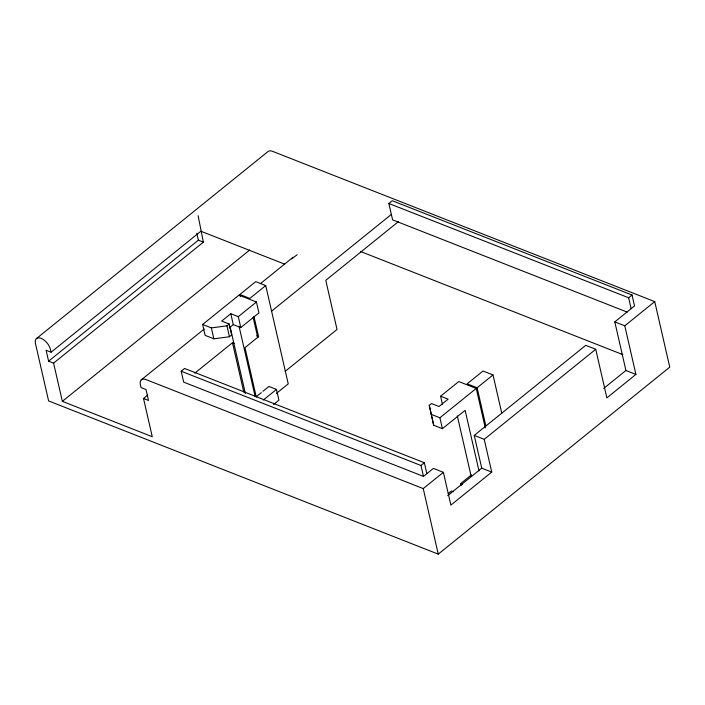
<?xml version="1.0" encoding="UTF-8"?>
<svg xmlns="http://www.w3.org/2000/svg" width="705" height="705" viewBox="0 0 705 705"><rect width="100%" height="100%" fill="white"/><g stroke="black" fill="none" stroke-linecap="round" stroke-linejoin="round"><path stroke-width="1.06" d="M291.544 258.858L297.272 254.699M36.352 338.656L267.847 151.672A10.293 5.428 51.1 0 1 272.597 151.355L654.742 301.617L669.75 367.146L438.254 554.13L48.61 400.925L35.479 343.582A10.293 5.428 51.1 0 1 41.102 338.338A10.293 5.428 51.1 0 1 50.469 349.477L51.095 352.209L200.881 231.222L284.67 264.163M48.601 361.163L198.387 240.176L203.384 242.141L53.589 363.128L48.601 361.163L46.098 350.244L51.095 352.209M53.589 363.128L62.348 401.356L249.693 250.037M202.635 324.467L238.96 295.131L256.444 302.004L258.946 312.914L240.793 327.578L233.285 324.626L230.791 313.707L221.687 321.066L229.195 324.018L231.698 334.928L229.442 336.743L213.862 338.814L205.137 335.377L202.635 324.467L211.368 327.895L226.948 325.833L229.195 324.018M240.335 296.602L239.841 294.478L255.73 281.648L265.723 285.578L288.239 383.873L276.43 393.408M141.247 379.898L204.23 329.032M260.374 283.683L293.042 257.299M265.723 285.578L249.834 298.409L239.841 294.478M230.791 313.707L238.299 316.66L256.444 302.004M229.151 327.966L233.285 324.626M62.348 401.356L152.262 436.712L143.512 398.484L147.786 395.029M627.256 312.13L392.606 219.863L388.852 203.481L392.262 200.731L632.033 295.016L634.535 305.935L614.795 321.885L624.78 325.807L635.91 374.417L606.864 397.876L595.734 349.275L585.74 345.344L474.245 435.408L484.229 439.33L491.738 472.103L450.883 505.097L443.383 472.332L433.39 468.402L423.467 476.413L183.688 382.136L181.185 371.218L184.587 368.468L424.366 462.744L426.869 473.663M194.8 373.165L232.483 342.727L234.404 343.485M271.416 311.284L391.354 214.408M398.395 221.661L325.772 280.326L337.025 329.473L285.111 371.403M253.967 316.466L258.594 336.637L244.97 347.635L256.276 396.977M256.197 396.756L261.299 392.632M263 391.257L268.957 386.455L276.466 389.407L278.924 400.14L273.531 404.494M263.265 400.061L276.466 389.407M479.003 470.887L465.133 410.328L442.414 428.675L433.69 425.247L429.257 405.384L431.504 403.56L439.012 406.512L448.116 399.162L440.607 396.21L458.761 381.555L476.236 388.429L485.278 427.9M431.196 414.337L439.92 417.765L476.236 388.429M493.007 374.945L483.022 371.015L467.133 383.846L477.126 387.776L493.007 374.945L501.766 413.174M181.185 371.218L420.964 465.494L424.366 462.744M388.852 203.481L628.631 297.766L632.033 295.016M143.512 398.484L148.508 400.449L146.006 389.521L141.009 387.556L140.383 384.833A10.293 5.428 51.1 0 1 145.997 379.581L423.238 488.591L443.383 472.332M484.229 439.33L595.734 349.275M624.78 325.807L654.742 301.617M448.221 493.632L451.526 490.962L453.403 491.702M461.114 485.754L460.629 483.612L471.345 474.95M447.701 495.668L481.744 468.173L491.738 472.103M603.709 388.429L625.925 370.486L635.91 374.417M360.572 251.509L622.797 354.615M256.594 335.853L258.594 336.637M460.629 483.612L462.506 484.344M628.631 297.766L631.134 308.684M614.795 321.885L625.925 370.486M477.126 387.776L485.877 426.005M474.245 435.408L481.744 468.173M457.342 415.968L471.213 476.518M440.607 396.21L442.423 404.15M439.92 417.765L442.414 428.675M429.257 405.384L431.76 416.294M420.964 465.494L423.467 476.413M423.238 488.591L438.254 554.13M253.139 317.4L257.766 337.589M238.299 316.66L240.793 327.578M239.048 326.265L255.104 396.377M230.042 326.591L245.366 393.522M232.483 342.727L243.789 392.068M226.948 325.833L229.442 336.743M203.384 242.141L198.105 215.704M196.801 233.223L198.387 240.176M211.368 327.895L213.862 338.814M431.971 417.289L433.69 425.247"/></g></svg>
